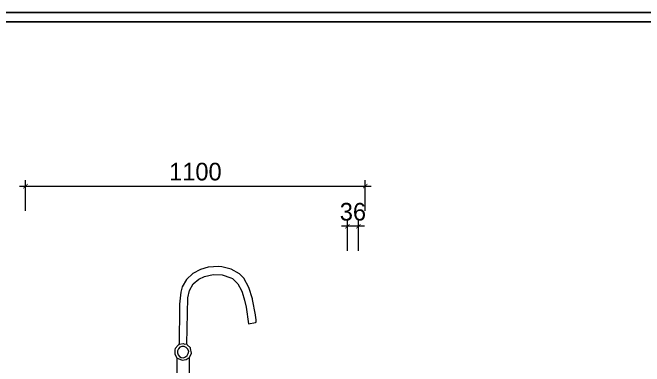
# Model space of a CAD drawing. Header units: millimetres. Extents: x 0 to 28440, y -12508 to -2066.
# Drawn here: x 14983 to 17028, y -8001 to -6854 of the extents above; entities that cross this region are included whole.
import ezdxf

# ---------------------------------------------------------------- set-up
doc = ezdxf.new("R2010")
doc.units = ezdxf.units.MM
for name, color, linetype in [('CAD_  Default', 7, 'Continuous'), ('SH-尺寸标注', 32, 'Continuous'), ('图框', 4, 'Continuous')]:
    doc.layers.add(name, color=color, linetype=linetype)
doc.layers.add('DS-定制五金', color=2, linetype='Continuous', lineweight=13)
doc.styles.get("Standard").update_dxf_attribs({"font": 'GothicA1-Regular.ttf'})
doc.dimstyles.new('D_8_1.4', dxfattribs={"dimtxt": 57.14286, "dimasz": 14.285715, "dimexe": 19.04762, "dimexo": 0, "dimgap": 0, "dimtad": 1, "dimdec": 0, "dimzin": 1, "dimdsep": 46, "dimtxsty": 'Standard', "dimblk": 'ARCHTICK', "dimcen": 0.09, "dimdle": 19.04762, "dimclrd": 32, "dimclre": 32, "dimclrt": 2, "dimadec": 0, "dimazin": 0, "dimtfac": 1, "dimtdec": 4, "dimtix": 1, "dimtmove": 2, "dimatfit": 3, "dimfxl": 80.000002, "dimfxlon": 1, "dimtolj": 1, "dimtzin": 0, "dimlwd": 9, "dimlwe": 9, "dimarcsym": 0})

# ---------------------------------------------------------------- blocks, each defined once
blk = doc.blocks.new('_Frame5385020')
at = {"layer": 'CAD_  Default', "color": 255, "linetype": 'Continuous', "flags": 128}
for points in [[(35.4125, 0.17), (35.4125, -22.83), (0.8017, -22.83), (0.8017, 0.17), (35.4125, 0.17)], [(0.9267, -22.705), (0.9267, 0.045), (31.9125, 0.045), (31.9125, -22.705), (0.9267, -22.705)]]:
    blk.add_lwpolyline(points, dxfattribs=at)
blk = doc.blocks.new('LEGEND_5c0a44a9022bb2f7d5130af6697ae6b9_4630f875e1d74f51b4b1391def32ab48')
at = {"layer": 'DS-定制五金', "color": 134, "linetype": 'Continuous', "flags": 128}
for points in [[(28, 27), (26, 26), (22, 25), (22, 19), (72, 19), (74.3, 24.1), (74, 25), (70, 25), (69, 27), (69, 91), (68, 92), (72.7, 102.1), (75, 107), (72.3, 122.1), (72, 124), (61, 134), (60, 137), (63.5, 286), (68.3, 309.8), (80.6, 330.8), (99.1, 346.7), (117.1, 354.7), (145.4, 361.3), (174.4, 360), (202, 350.9), (207.1, 348.2), (225.2, 331.3), (237, 309.5), (238.7, 303.9), (246.4, 278.1), (251.6, 255.9), (259, 202), (281.4, 206), (284, 207), (284, 215), (282.6, 221.9), (282, 230), (281.4, 231.1), (272.4, 280.1), (271.6, 282.9), (260.5, 319.2), (244.2, 349.2), (244, 350), (230.2, 363.2), (203.3, 378.6), (173.3, 386.5), (163, 387.5), (128.7, 384.6), (103.9, 377.3), (79.2, 364.5), (59.1, 345.2), (45.3, 321.1), (40.4, 303.9), (36.3, 265.8), (36.5, 256), (35, 137), (33, 134), (31.9, 133.2), (22.4, 121.9), (21, 118), (21, 105), (28, 91), (28, 27), (28, 26), (29, 25), (66, 25)], [(35, 137), (37, 136), (48, 138), (53.9, 136.6), (60, 137)], [(28, 91), (31.8, 89.8), (44.7, 84.3), (58.5, 86.7), (64.9, 91.2), (68, 92)]]:
    blk.add_lwpolyline(points, dxfattribs=at)
at = {"layer": 'DS-定制五金', "color": 134, "linetype": 'Continuous'}
for centre, radius, start, end in [((48.8, 110.8), 18.8, 104.8143, 270.5778), ((45.8, 107.1), 22, 15.5267, 94.8243), ((41, 117.1), 26.3, 287.6772, 351.1202), ((70.1, 22.1), 5.06, 102.8356, 144.5446)]:
    blk.add_arc(centre, radius, start, end, dxfattribs=at)
blk = doc.blocks.new('_ArchTick')
at = {"color": 0, "linetype": 'ByBlock', "const_width": 0.15}
blk.add_lwpolyline([(-0.5, -0.5), (0.5, 0.5)], dxfattribs=at)
blk = doc.blocks.new('*D208')
at = {"layer": 'Defpoints', "color": 0}
for p in [(16124.8, -7416.4), (15024.8, -7496.4), (16124.8, -7496.4)]:
    blk.add_point(p, dxfattribs=at)
at = {"layer": 'SH-尺寸标注', "color": 32, "linetype": 'Continuous', "lineweight": 9}
for p, q in [((15024.8, -7496.4), (15024.8, -7397.4)), ((16124.8, -7496.4), (16124.8, -7397.4)), ((15005.7, -7416.4), (16143.8, -7416.4))]:
    blk.add_line(p, q, dxfattribs=at)
at = {"layer": 'SH-尺寸标注', "color": 32, "lineweight": 9, "xscale": 14.28571493455343, "yscale": 14.28571493455343, "zscale": 14.28571493455343, "rotation": 180}
blk.add_blockref('_ArchTick', (15024.8, -7416.4), dxfattribs=at)
at = {"layer": 'SH-尺寸标注', "color": 32, "lineweight": 9, "xscale": 14.28571493455343, "yscale": 14.28571493455343, "zscale": 14.28571493455343}
blk.add_blockref('_ArchTick', (16124.8, -7416.4), dxfattribs=at)
at = {"layer": 'SH-尺寸标注', "color": 2, "insert": (15574.8, -7369.8), "char_height": 57.14, "attachment_point": 5}
blk.add_mtext('\\A1;1100', dxfattribs=at)
blk = doc.blocks.new('*D196')
at = {"layer": 'Defpoints', "color": 0}
for p in [(16066.8, -7546.4), (16066.8, -7626.4), (16102.8, -7626.4)]:
    blk.add_point(p, dxfattribs=at)
at = {"layer": 'SH-尺寸标注', "color": 32, "linetype": 'Continuous', "lineweight": 9}
for p, q in [((16121.8, -7546.4), (16047.7, -7546.4)), ((16066.8, -7626.4), (16066.8, -7527.4)), ((16102.8, -7626.4), (16102.8, -7527.4))]:
    blk.add_line(p, q, dxfattribs=at)
at = {"layer": 'SH-尺寸标注', "color": 32, "lineweight": 9, "xscale": 14.28571493455343, "yscale": 14.28571493455343, "zscale": 14.28571493455343, "rotation": 180}
blk.add_blockref('_ArchTick', (16066.8, -7546.4), dxfattribs=at)
at = {"layer": 'SH-尺寸标注', "color": 32, "lineweight": 9, "xscale": 14.28571493455343, "yscale": 14.28571493455343, "zscale": 14.28571493455343}
blk.add_blockref('_ArchTick', (16102.8, -7546.4), dxfattribs=at)
at = {"layer": 'SH-尺寸标注', "color": 2, "insert": (16084.8, -7499.8), "char_height": 57.14, "attachment_point": 5}
blk.add_mtext('\\A1;36', dxfattribs=at)

msp = doc.modelspace()

# ---------------------------------------------------------------- block references
at = {"layer": 'DS-定制五金', "color": 7, "xscale": 1.003802281368821, "yscale": 1.002710027100271}
msp.add_blockref('LEGEND_5c0a44a9022bb2f7d5130af6697ae6b9_4630f875e1d74f51b4b1391def32ab48', (15486.7, -8065.2), dxfattribs=at)
at = {"layer": '图框', "color": 7, "xscale": 242.6982421875, "yscale": 242.6982421875}
msp.add_blockref('_Frame5385020', (13605.4, -6895.2), dxfattribs=at)

# ---------------------------------------------------------------- dimensions: what is measured, and where the dimension line sits
at = {"layer": 'SH-尺寸标注', "color": 32, "linetype": 'Continuous'}
for base, p1, p2, picture, middle in [((16124.8, -7416.4), (15024.8, -7496.4), (16124.8, -7496.4), '*D208', (15574.8, -7369.8)), ((16066.8, -7546.4), (16102.8, -7626.4), (16066.8, -7626.4), '*D196', (16084.8, -7499.8))]:
    dim = msp.add_linear_dim(base=base, p1=p1, p2=p2, dimstyle='D_8_1.4', override={"dimscale": 1, "dimclrt": 2}, dxfattribs=at)
    dim.commit()
    dim.dimension.update_dxf_attribs({"geometry": picture, "text_midpoint": middle, "dimtype": 160})

doc.saveas('drawing.dxf')
